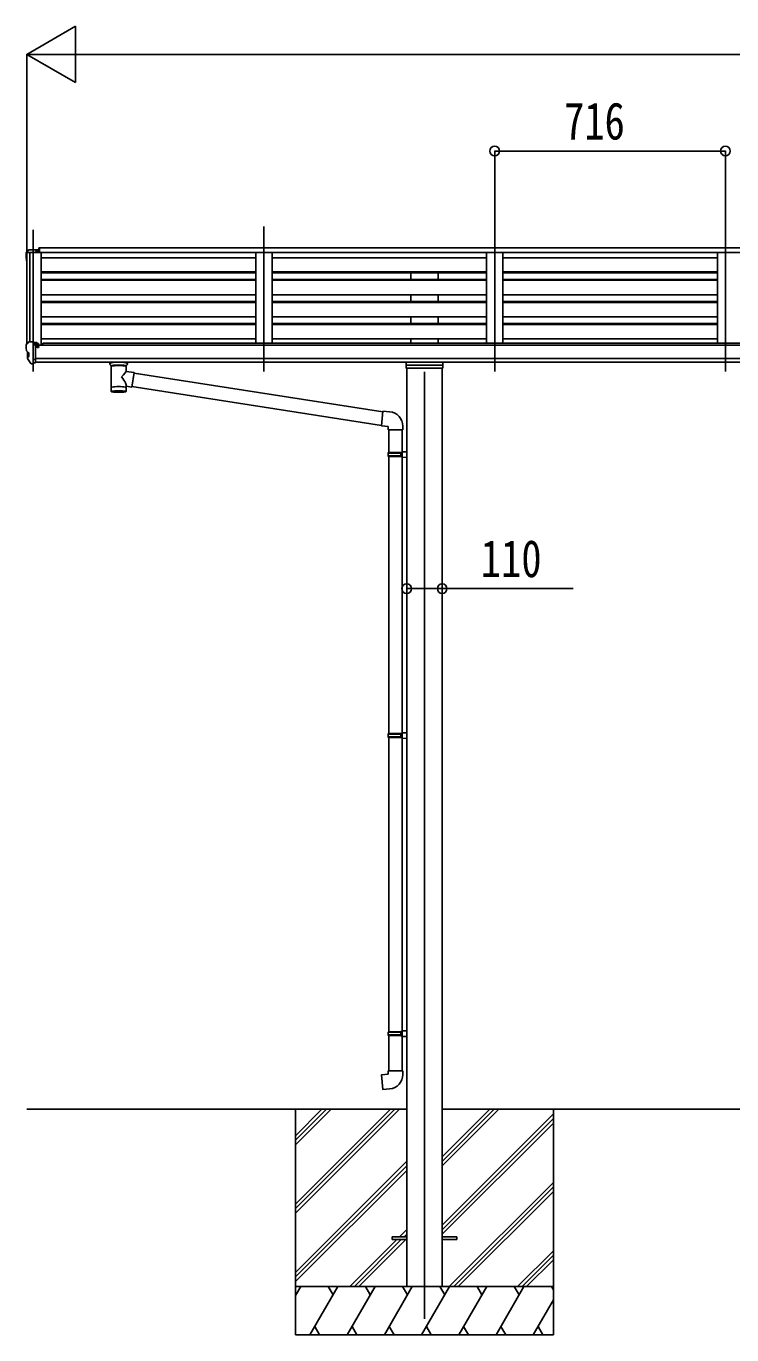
# Model space of a CAD drawing. Units: millimetres, scale not verified. Extents: x -14718 to 14718, y -10395 to 10395.
# Drawn here: x -3053 to -863, y -6038 to -1977 of the extents above; entities that cross this region are included whole.
import ezdxf
from ezdxf.enums import TextEntityAlignment as Align

# ---------------------------------------------------------------- set-up
doc = ezdxf.new("R2010")
doc.units = ezdxf.units.MM
doc.header["$LTSCALE"] = 50
for name, color, linetype in [('0-3_YKK_12', 2, 'Continuous'), ('0-4_YKK_13', 4, 'Continuous'), ('0-5_YKK_A1', 4, 'Continuous'), ('0-6_YKK_D', 6, 'Continuous')]:
    doc.layers.add(name, color=color, linetype=linetype)
doc.styles.add('ＭＳ ゴシック', font='')
doc.styles.get('ＭＳ ゴシック').set_extended_font_data('MS Gothic')

msp = doc.modelspace()

# ---------------------------------------------------------------- linework, layer by layer
at = {"layer": '0-3_YKK_12'}
for p, q in [((-2315.43, -3048.29), (-2315.43, -2598.49)), ((-1599.43, -3048.29), (-1599.43, -2598.49)), ((-883.43, -3048.29), (-883.43, -2598.49)), ((-3031.43, -3048.29), (-3031.43, -2609.19)), ((-1817.43, -3048.94), (-1817.43, -5987.5))]:
    msp.add_line(p, q, dxfattribs=at)
at = {"layer": '0-4_YKK_13'}
for p, q in [((-3053.43, -2679.95), (-3053.43, -2680.58)), ((-3046.52, -2671.15), (-3050.59, -2676.96)), ((-3043.43, -2670.58), (-3045.76, -2670.73)), ((-3043.43, -2670.58), (-3024.93, -2670.58)), ((-3031.43, -2678.66), (-3031.43, -2670.58)), ((-3024.93, -2670.58), (-3014.93, -2670.67)), ((-3024.93, -2678.66), (-3024.93, -2675.77)), ((-3014.93, -2675.77), (-3024.93, -2675.77)), ((-3014.93, -2675.77), (-3014.93, -2670.67)), ((-3014.43, -2664.22), (-3014.43, -2678.66)), ((-3014.43, -2664.22), (-3011.93, -2664.22)), ((-3013.43, -2664.22), (-3013.43, -2678.66)), ((-3046.52, -2956.95), (-3050.59, -2962.76)), ((-3031.43, -3024.89), (-3031.43, -2956.39)), ((-3029.93, -2957.3), (-3031.43, -2957.3)), ((-3029.93, -2957.3), (-3029.93, -2963.47)), ((-3020.25, -2958.8), (-3029.93, -2958.08)), ((-3029.93, -2961.07), (-3015.93, -2961.13)), ((-3019.43, -2961.11), (-3019.43, -2959.22)), ((-3014.93, -2962.24), (-3014.93, -2966.57)), ((-3053.43, -2965.76), (-3053.43, -2966.39)), ((-3051.94, -2983.71), (-3045.72, -2989.93)), ((-3049.2, -3006.19), (-3049.2, -2986.45)), ((-3045.43, -2990.64), (-3045.43, -3002.2)), ((-3024.93, -2966.12), (-3031.43, -2965.72)), ((-3020.46, -2971.3), (-3019.93, -2971.3)), ((-3019.93, -2971.3), (-3019.63, -2971.3)), ((-3039.05, -3023.07), (-3048.8, -3007.69)), ((-3032.93, -3024.79), (-3036.64, -3024.57)), ((-3032.93, -3024.79), (-3031.43, -3024.89)), ((-3031.43, -3022.69), (-3030.93, -3022.69)), ((-3030.93, -3022.69), (-3030.43, -3021.69)), ((-3024.93, -3021.69), (-3030.43, -3021.69)), ((-2793.41, -3025.7), (-2793.41, -3019.58)), ((-2789.31, -3030.2), (-2789.33, -3110.49)), ((-2743.51, -3047.77), (-2743.51, -3030.19)), ((-2739.41, -3025.7), (-2739.41, -3019.58)), ((-1871.43, -3028.53), (-1763.43, -3028.53)), ((-2718.29, -3051.68), (-2743.51, -3047.77)), ((-2718.29, -3051.68), (-2725.31, -3096.94)), ((-1946.52, -3173.48), (-2718.62, -3053.69)), ((-2743.5, -3110.49), (-2743.51, -3093.86)), ((-2743.51, -3094.12), (-2725.31, -3096.94)), ((-1950.19, -3215.41), (-2725.06, -3095.2)), ((-1925.51, -3173.29), (-1946.35, -3171.47)), ((-1930.43, -3229.04), (-1884.43, -3229.04)), ((-1928.43, -3229.04), (-1928.43, -3300.05)), ((-1886.43, -3229.04), (-1886.43, -3297.49)), ((-1884.43, -3229.04), (-1884.43, -3218.12)), ((-1930.43, -3302.05), (-1929.43, -3300.05)), ((-1930.43, -3302.05), (-1886.43, -3302.05)), ((-1930.43, -3302.05), (-1930.43, -3310.05)), ((-1930.43, -3310.05), (-1886.43, -3310.05)), ((-1930.43, -3310.05), (-1929.43, -3312.05)), ((-1929.43, -3300.05), (-1886.43, -3300.05)), ((-1929.43, -3312.05), (-1886.43, -3312.05)), ((-1928.43, -3312.05), (-1928.43, -4172.06)), ((-1890.91, -3302.05), (-1891.34, -3300.05)), ((-1888.43, -3297.55), (-1872.43, -3297.07)), ((-1888.43, -3299.55), (-1888.43, -3297.55)), ((-1888.43, -3299.55), (-1886.43, -3299.55)), ((-1888.43, -3314.55), (-1888.43, -3312.55)), ((-1888.43, -3314.55), (-1872.43, -3315.02)), ((-1886.43, -3314.6), (-1886.43, -4169.5)), ((-1872.43, -3297.07), (-1872.43, -3315.02)), ((-1930.43, -4174.06), (-1929.43, -4172.06)), ((-1930.43, -4174.06), (-1886.43, -4174.06)), ((-1930.43, -4174.06), (-1930.43, -4182.06)), ((-1930.43, -4182.06), (-1886.43, -4182.06)), ((-1930.43, -4182.06), (-1929.43, -4184.06)), ((-1929.43, -4172.06), (-1886.43, -4172.06)), ((-1890.91, -4174.06), (-1891.34, -4172.06)), ((-1888.43, -4169.56), (-1872.43, -4169.09)), ((-1888.43, -4171.56), (-1888.43, -4169.56)), ((-1888.43, -4171.56), (-1886.43, -4171.56)), ((-1872.43, -4169.09), (-1872.43, -4187.03)), ((-1929.43, -4184.06), (-1886.43, -4184.06)), ((-1928.43, -4184.06), (-1928.43, -5096.79)), ((-1888.43, -4186.56), (-1888.43, -4184.56)), ((-1888.43, -4186.56), (-1872.43, -4187.03)), ((-1886.43, -4186.62), (-1886.43, -5094.23)), ((-1930.43, -5098.79), (-1929.43, -5096.79)), ((-1930.43, -5098.79), (-1886.43, -5098.79)), ((-1930.43, -5098.79), (-1930.43, -5106.79)), ((-1930.43, -5106.79), (-1886.43, -5106.79)), ((-1930.43, -5106.79), (-1929.43, -5108.79)), ((-1929.43, -5096.79), (-1886.43, -5096.79)), ((-1929.43, -5108.79), (-1886.43, -5108.79)), ((-1928.43, -5108.79), (-1928.43, -5218.79)), ((-1890.91, -5098.79), (-1891.34, -5096.79)), ((-1888.43, -5094.29), (-1872.43, -5093.82)), ((-1888.43, -5096.29), (-1888.43, -5094.29)), ((-1888.43, -5096.29), (-1886.43, -5096.29)), ((-1888.43, -5111.29), (-1888.43, -5109.29)), ((-1888.43, -5111.29), (-1872.43, -5111.76)), ((-1886.43, -5111.35), (-1886.43, -5218.79)), ((-1872.43, -5093.82), (-1872.43, -5111.76)), ((-1930.43, -5218.79), (-1884.43, -5218.79)), ((-1930.43, -5228.79), (-1930.43, -5218.79)), ((-1884.43, -5218.79), (-1884.43, -5229.71)), ((-1917.43, -5733), (-1917.43, -5742)), ((-1917.43, -5733), (-1872.43, -5733)), ((-1917.43, -5742), (-1872.43, -5742)), ((-1762.43, -5733), (-1717.43, -5733)), ((-1762.43, -5742), (-1717.43, -5742)), ((-1717.43, -5733), (-1717.43, -5742))]:
    msp.add_line(p, q, dxfattribs=at)
for points in [[(-3031.43, -2956.39), (-3043.43, -2956.39), (-3045.76, -2956.53)], [(-3024.93, -3021.69), (-3024.93, -2963.47), (-3029.93, -2963.47)], [(-3020.25, -2958.8), (-3020.09, -2958.82), (-3019.93, -2958.85), (-3019.79, -2958.89), (-3019.66, -2958.94), (-3019.56, -2959.01), (-3019.49, -2959.07), (-3019.44, -2959.14), (-3019.43, -2959.22)], [(-3019.63, -2970.11), (-3019.63, -2971.3), (-3014.93, -2971.3)], [(-3014.93, -2969.69), (-3014.93, -2971.3), (-3014.46, -2971.3)], [(-3031.43, -3011), (-3028.27, -3010.59), (-3024.93, -3010.16)], [(-2793.37, -3025.76), (-2793.4, -3025.4), (-2793.15, -3024.44), (-2792.63, -3023.56), (-2791.83, -3022.72), (-2790.71, -3021.92), (-2789.31, -3021.2)], [(-2793.37, -3025.64), (-2793.4, -3026), (-2793.15, -3026.96), (-2792.63, -3027.84), (-2791.83, -3028.68), (-2790.71, -3029.48), (-2789.31, -3030.2)], [(-2743.51, -3021.21), (-2743.28, -3021.3), (-2741.92, -3022.04), (-2740.81, -3022.89), (-2740.05, -3023.75), (-2739.59, -3024.65), (-2739.42, -3025.54)], [(-2743.51, -3030.19), (-2743.28, -3030.09), (-2741.92, -3029.36), (-2740.81, -3028.51), (-2740.05, -3027.65), (-2739.59, -3026.75), (-2739.42, -3025.86)], [(-1760.43, -3020.85), (-1760.43, -3037.79), (-1874.43, -3037.79), (-1874.43, -3020.85)], [(-1946.35, -3171.47), (-1950.35, -3217.29), (-1930.43, -3219.04), (-1930.43, -3229.04)], [(-1890.91, -3302.05), (-1890.91, -3310.05), (-1891.34, -3312.05)], [(-1888.43, -3312.55), (-1886.43, -3312.55), (-1886.43, -3299.55)], [(-1890.91, -4174.06), (-1890.91, -4182.06), (-1891.34, -4184.06)], [(-1888.43, -4184.56), (-1886.43, -4184.56), (-1886.43, -4171.56)], [(-1890.91, -5098.79), (-1890.91, -5106.79), (-1891.34, -5108.79)], [(-1888.43, -5109.29), (-1886.43, -5109.29), (-1886.43, -5096.29)], [(-1925.51, -5274.53), (-1946.35, -5276.36), (-1950.35, -5230.53), (-1930.43, -5228.79)]]:
    msp.add_lwpolyline(points, dxfattribs=at)
for centre, radius, start, end in [((-3050.43, -2679.95), 3, 93, 180), ((-3045.7, -2671.72), 1, 93.5, 145), ((-2851.43, -2680.58), 202, 180, 188.08549), ((-3050.43, -2965.76), 3, 93, 180), ((-3045.7, -2957.53), 1, 93.5, 145), ((-2860.94, -2966.38), 192.49, 180.0008, 184.60315), ((-3049.82, -2981.59), 3, 184.60315, 225), ((-3046.2, -3006.19), 3, 93.29058, 210), ((-3046.43, -3002.2), 1, 273.29058, 0), ((-3046.43, -2990.64), 1, 0, 45), ((-3017.43, -2971.3), 2.5, 151.64236, 180), ((-3017.43, -2971.3), 2.5, 0, 151.64236), ((-3036.45, -3021.57), 3, 210, 266.5), ((-2776.34, -3070.92), 51.38, 92.46126, 104.61963), ((-2756.46, -3070.92), 51.38, 75.38037, 87.53874), ((-1929.43, -3218.12), 45, 0, 85), ((-1929.43, -5229.71), 45, 275, 0)]:
    msp.add_arc(centre, radius, start, end, dxfattribs=at)
for centre, major_axis, ratio, start_param, end_param in [((-3015.93, -2962.23), (-0.02, 1.1), 0.906239, 4.6917496, 6.2625459), ((-2766.41, -3031.39), (-22.91, -0.42), 0.072511, 4.711586, 6.2823824), ((-2766.39, -3029.76), (-22.91, -0.42), 0.072511, 4.711586, 6.2823824), ((-2766.44, -3029.77), (22.92, -0.42), 0.07247, 0.0008089, 1.5716053), ((-2766.44, -3031.39), (22.92, -0.42), 0.07247, 0.0008089, 1.5716053), ((-2755.41, -3025.7), (16, 0), 0.361356, 0, 0.0194874), ((-2755.41, -3025.7), (16, 0), 0.361356, 6.2636979, 6.2831853), ((-2766.41, -3067.32), (-22.81, 26.62), 0.234429, 3.1563334, 4.5976381), ((-2763.86, -3069.97), (20.32, 22.25), 0.045535, 4.9756507, 6.2441899), ((-2766.41, -3110.49), (22.92, 0), 0.101955, 6.2829723, 9.4248207), ((-2766.41, -3110.49), (22.92, 0), 0.101955, 3.1415499, 6.2833984), ((-2766.41, -3098.05), (22.91, 0), 0.122865, 6.2831853, 9.424778)]:
    msp.add_ellipse(centre, major_axis=major_axis, ratio=ratio, start_param=start_param, end_param=end_param, dxfattribs=at)
at = {"layer": '0-5_YKK_A1'}
for p, q in [((-3051.42, -2679.96), (-3051.43, -2962.93)), ((-3050.48, -2679.08), (-3042.65, -2678.67)), ((-3042.43, -2678.75), (-3042.43, -2956.39)), ((-3042.35, -2678.86), (-3041.73, -2680.48)), ((2677.07, -2678.66), (-3011.93, -2678.66)), ((-3006.43, -2678.66), (-3006.43, -2966.57)), ((-2340.43, -2959.86), (-2340.43, -2678.66)), ((-2340.43, -2678.66), (-2290.43, -2678.66)), ((-2290.43, -2959.86), (-2290.43, -2678.66)), ((-1624.43, -2678.66), (-1624.43, -2959.86)), ((-1624.43, -2678.66), (-1574.43, -2678.66)), ((-1574.43, -2678.66), (-1574.43, -2959.86)), ((-908.43, -2678.66), (-908.43, -2959.86)), ((-908.43, -2678.66), (-858.43, -2678.66)), ((-3006.43, -2695.94), (-2340.43, -2695.94)), ((-2290.43, -2695.94), (-1624.43, -2695.94)), ((-1574.43, -2695.94), (-908.43, -2695.94)), ((-3006.43, -2739.48), (-2340.43, -2739.48)), ((-3006.43, -2740.55), (-2340.43, -2740.55)), ((-3006.43, -2741.84), (-2340.43, -2741.84)), ((-2290.43, -2739.48), (-1624.43, -2739.48)), ((-2290.43, -2740.55), (-1624.43, -2740.55)), ((-2290.43, -2741.84), (-1624.43, -2741.84)), ((-1859.93, -2741.84), (-1859.93, -2762.3)), ((-1774.93, -2741.84), (-1774.93, -2762.3)), ((-1574.43, -2739.48), (-908.43, -2739.48)), ((-1574.43, -2740.55), (-908.43, -2740.55)), ((-1574.43, -2741.84), (-908.43, -2741.84)), ((-3006.43, -2762.3), (-2340.43, -2762.3)), ((-3006.43, -2765.33), (-2340.43, -2765.33)), ((-2290.43, -2762.3), (-1624.43, -2762.3)), ((-2290.43, -2765.33), (-1624.43, -2765.33)), ((-1574.43, -2762.3), (-908.43, -2762.3)), ((-1574.43, -2765.33), (-908.43, -2765.33)), ((-3006.43, -2809.99), (-2340.43, -2809.99)), ((-3006.43, -2830.79), (-2340.43, -2830.79)), ((-3006.43, -2833.83), (-2340.43, -2833.83)), ((-2290.43, -2809.99), (-1624.43, -2809.99)), ((-2290.43, -2830.79), (-1624.43, -2830.79)), ((-2290.43, -2833.83), (-1624.43, -2833.83)), ((-1859.93, -2809.99), (-1859.93, -2830.79)), ((-1774.93, -2809.99), (-1774.93, -2830.79)), ((-1574.43, -2809.99), (-908.43, -2809.99)), ((-1574.43, -2830.79), (-908.43, -2830.79)), ((-1574.43, -2833.83), (-908.43, -2833.83)), ((-3006.43, -2878.48), (-2340.43, -2878.48)), ((-2290.43, -2878.48), (-1624.43, -2878.48)), ((-1859.93, -2878.48), (-1859.93, -2899.28)), ((-1774.93, -2878.48), (-1774.93, -2899.28)), ((-1574.43, -2878.48), (-908.43, -2878.48)), ((-3006.43, -2899.28), (-2340.43, -2899.28)), ((-3006.43, -2902.32), (-2340.43, -2902.32)), ((-2290.43, -2899.28), (-1624.43, -2899.28)), ((-2290.43, -2902.32), (-1624.43, -2902.32)), ((-1574.43, -2899.28), (-908.43, -2899.28)), ((-1574.43, -2902.32), (-908.43, -2902.32)), ((-3006.43, -2946.97), (-2340.43, -2946.97)), ((-3001.43, -2966.57), (-3001.43, -2959.86)), ((2666.57, -2959.86), (-3001.43, -2959.86)), ((-2290.43, -2946.97), (-1624.43, -2946.97)), ((-1859.93, -2946.97), (-1859.93, -2959.86)), ((-1774.93, -2946.97), (-1774.93, -2959.86)), ((-1574.43, -2946.97), (-908.43, -2946.97)), ((2690.07, -2966.57), (-3024.93, -2966.57)), ((-3024.93, -3007.79), (2690.07, -3007.79)), ((2690.07, -3019.65), (-3024.93, -3019.56)), ((-1872.43, -3037.79), (-1872.43, -5887.5)), ((-1762.43, -3037.79), (-1762.43, -5887.5)), ((-3051.43, -5337.5), (-1872.43, -5337.5)), ((-2217.43, -5337.5), (-2217.43, -6037.5)), ((-2217.43, -5631.68), (-1923.25, -5337.5)), ((-2217.43, -5645.82), (-1909.11, -5337.5)), ((-2217.43, -5659.96), (-1894.97, -5337.5)), ((-2217.43, -5447.83), (-2107.1, -5337.5)), ((-2217.43, -5433.69), (-2121.24, -5337.5)), ((-2217.43, -5419.55), (-2135.38, -5337.5)), ((-1762.43, -5337.5), (1427.57, -5337.5)), ((-1762.43, -5513.33), (-1586.6, -5337.5)), ((-1762.43, -5499.19), (-1600.74, -5337.5)), ((-1762.43, -5485.05), (-1614.88, -5337.5)), ((-1762.43, -5697.18), (-1417.43, -5352.18)), ((-1417.43, -5337.5), (-1417.43, -6037.5)), ((-1762.43, -5711.32), (-1417.43, -5366.32)), ((-1762.43, -5725.46), (-1417.43, -5380.46)), ((-2217.43, -5843.81), (-1872.43, -5498.81)), ((-2217.43, -5857.95), (-1872.43, -5512.95)), ((-2217.43, -5872.09), (-1872.43, -5527.09)), ((-1740.62, -5887.5), (-1417.43, -5564.31)), ((-1726.48, -5887.5), (-1417.43, -5578.45)), ((-1712.34, -5887.5), (-1417.43, -5592.59)), ((-1894.49, -5733), (-1872.43, -5710.94)), ((-1880.35, -5733), (-1872.43, -5725.08)), ((-2048.99, -5887.5), (-1903.49, -5742)), ((-2034.85, -5887.5), (-1889.35, -5742)), ((-2020.7, -5887.5), (-1875.2, -5742)), ((-1528.49, -5887.5), (-1417.43, -5776.44)), ((-1514.35, -5887.5), (-1417.43, -5790.58)), ((-1500.2, -5887.5), (-1417.43, -5804.73)), ((-1417.43, -5887.5), (-2217.43, -5887.5)), ((-2217.43, -5915), (-2201.55, -5887.5)), ((-2172.68, -6037.5), (-2086.08, -5887.5)), ((-2101.08, -5913.48), (-2116.08, -5887.5)), ((-2057.21, -6037.5), (-1970.61, -5887.5)), ((-1985.61, -5913.48), (-2000.61, -5887.5)), ((-1941.74, -6037.5), (-1855.14, -5887.5)), ((-1870.14, -5913.48), (-1885.14, -5887.5)), ((-1826.27, -6037.5), (-1739.67, -5887.5)), ((-1754.67, -5913.48), (-1769.67, -5887.5)), ((-1710.8, -6037.5), (-1624.2, -5887.5)), ((-1639.2, -5913.48), (-1654.2, -5887.5)), ((-1595.33, -6037.5), (-1508.73, -5887.5)), ((-1538.73, -5887.5), (-1523.73, -5913.48)), ((-1423.26, -5887.5), (-1417.43, -5897.6)), ((-1479.86, -6037.5), (-1417.43, -5929.36)), ((-2217.43, -6037.5), (-1417.43, -6037.5)), ((-2157.69, -6011.52), (-2142.69, -6037.5)), ((-2042.22, -6011.52), (-2027.22, -6037.5)), ((-1926.74, -6011.52), (-1911.74, -6037.5)), ((-1811.27, -6011.52), (-1796.28, -6037.5)), ((-1695.8, -6011.52), (-1680.81, -6037.5)), ((-1580.33, -6011.52), (-1565.34, -6037.5)), ((-1464.87, -6011.52), (-1449.87, -6037.5))]:
    msp.add_line(p, q, dxfattribs=at)
for points in [[(-3041.73, -2956.39), (-3041.73, -2678.66), (-3006.43, -2678.66)], [(2677.07, -2664.22), (-3011.93, -2664.22), (-3011.93, -2678.66)]]:
    msp.add_lwpolyline(points, dxfattribs=at)
msp.add_circle((-3017.46, -2971.3), 3, dxfattribs=at)
for centre, radius, start, end in [((-3050.43, -2680.08), 1, 93, 173.32986), ((-3042.63, -2678.97), 0.301, 21.06327, 92.86679)]:
    msp.add_arc(centre, radius, start, end, dxfattribs=at)
at = {"layer": '0-6_YKK_D'}
for p, q in [((-3051.43, -2064.22), (-2899.88, -1976.72)), ((-2899.88, -2151.72), (-2899.88, -1976.72)), ((-3051.43, -2698.94), (-3051.43, -2063.22)), ((-3051.43, -2064.22), (-2899.88, -2151.72)), ((-3051.43, -2064.22), (-2748.32, -2064.22)), ((-2876.43, -2064.22), (2541.57, -2064.22)), ((-1599.43, -2644.93), (-1599.43, -2363.22)), ((-1599.43, -2364.22), (-883.43, -2364.22)), ((-883.43, -2644.93), (-883.43, -2363.22))]:
    msp.add_line(p, q, dxfattribs=at)
msp.add_lwpolyline([(-1872.43, -3722.05), (-1762.43, -3722.05), (-1355.83, -3722.05)], dxfattribs=at)
for centre in [(-1599.43, -2364.22), (-883.43, -2364.22), (-1872.43, -3722.05), (-1762.43, -3722.05)]:
    msp.add_circle(centre, 14.88, dxfattribs=at)

# ---------------------------------------------------------------- texts
at = {"layer": '0-6_YKK_D', "style": 'ＭＳ ゴシック', "width": 0.8}
for s, p in [('716', (-1384.23, -2363.22)), ('110', (-1642.43, -3721.05))]:
    msp.add_text(s, height=115.5, dxfattribs=at).set_placement(p, align=Align.BOTTOM_LEFT)

doc.saveas('drawing.dxf')
